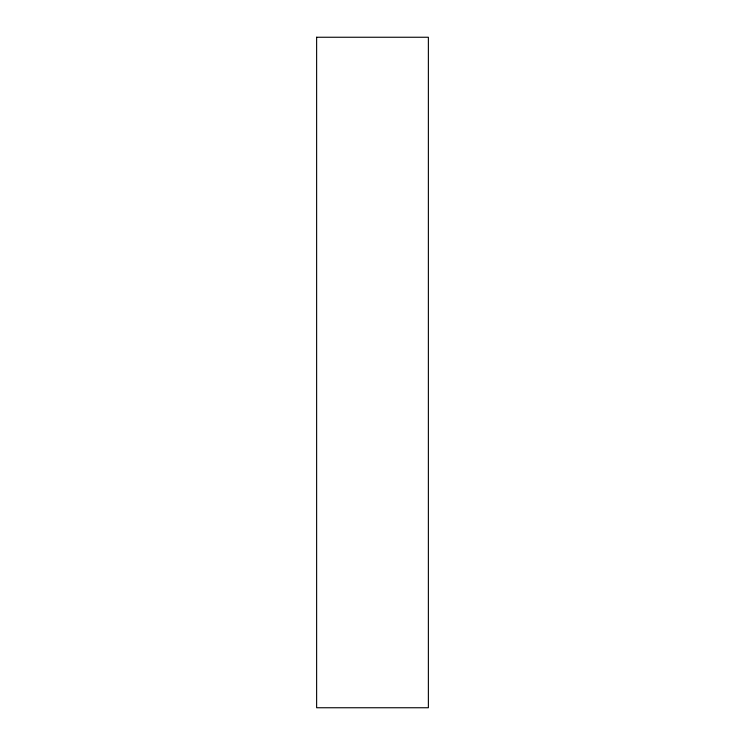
<?xml version="1.0" encoding="UTF-8"?>
<svg xmlns="http://www.w3.org/2000/svg" width="745" height="745" viewBox="0 0 745 745"><rect width="100%" height="100%" fill="white"/><g stroke="black" fill="none" stroke-linecap="round" stroke-linejoin="round"><path stroke-width="1.12" d="M316.625 37.25L316.625 707.75L428.375 707.75L428.375 37.25L316.625 37.25"/></g></svg>
